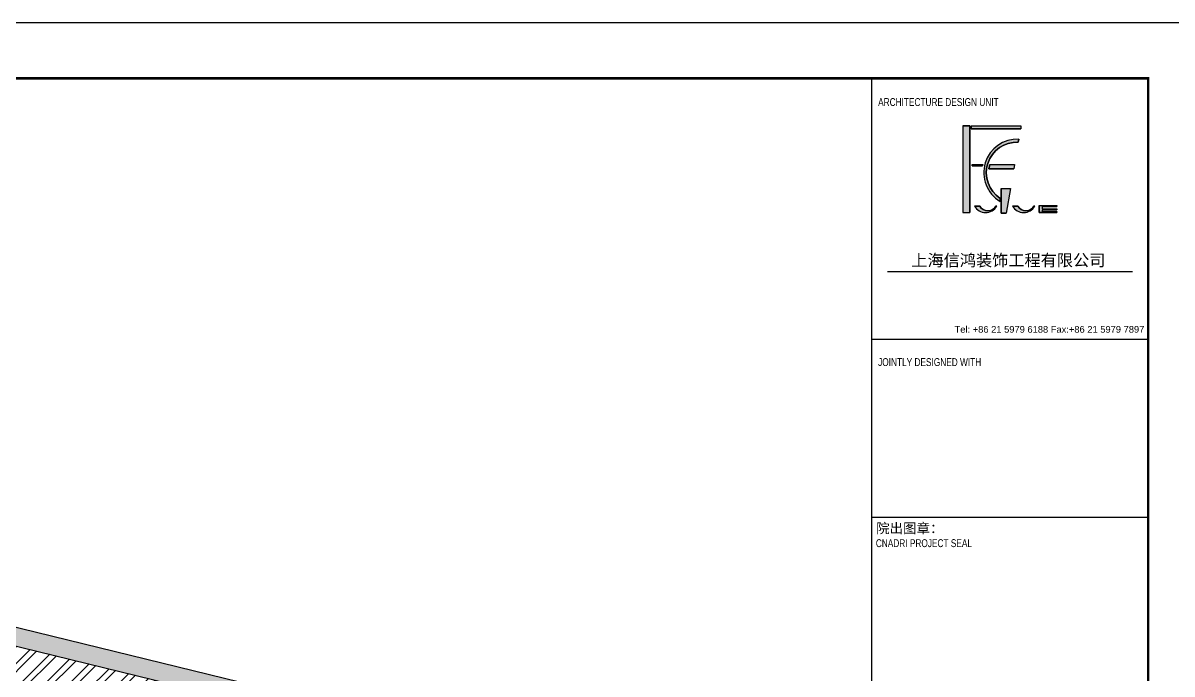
# Model space of a CAD drawing. Header units: millimetres. Extents: x 346472 to 732256, y -34068 to -15883.
# Drawn here: x 513568 to 526157, y -23015 to -15883 of the extents above; entities that cross this region are included whole.
import ezdxf

# ---------------------------------------------------------------- set-up
doc = ezdxf.new("R2010")
doc.units = ezdxf.units.MM
doc.header["$LTSCALE"] = 7
doc.layers.add('EA7 CEILING', color=251, linetype='Continuous', lineweight=9)
for name, color, linetype in [('WALL', 7, 'Continuous'), ('walls', 7, 'Continuous'), ('图框', 9, 'Continuous')]:
    doc.layers.add(name, color=color, linetype=linetype)
doc.styles.add('ARIAL', font='Arial.ttf')
doc.styles.add('FUGUE', font='Arial.ttf')
doc.styles.add('图签-黑体', font='')
doc.styles.get('图签-黑体').set_extended_font_data('SimHei')

msp = doc.modelspace()

# ---------------------------------------------------------------- hatches: boundary and pattern name
at = {"layer": 'EA7 CEILING', "linetype": 'ByBlock', "lineweight": 5}
h = msp.add_hatch(dxfattribs=at)
h.set_pattern_fill('ANSI32', color=253, scale=20)
h.set_pattern_definition([(45, (0, 0), (-134.7038418160373, 134.7038418160373), []), (45, (89.80260000000001, 0), (-134.7038418160373, 134.7038418160373), [])])
h.paths.add_polyline_path([(511567.4081065429, -23846.62213315529), (508567.4049643442, -23846.62213315529), (508567.4049643442, -23846.62370423), (508517.4081065429, -23846.62213325402), (508517.4065355423, -23846.62370427936), (508517.4065355461, -23846.62213315529), (507465.1203459087, -23846.62213325402), (507415.1218537101, -23846.62213325402), (507415.1218537101, -23886.85550627298), (507415.1234248342, -23886.85550627298), (507415.1234248342, -27896.62219793308), (507415.1219183568, -27896.62219793364), (507415.1321926939, -27946.39604691346, -0.01534868711274249), (511567.4081065429, -27950.436175543), (511567.4081065429, -27222.08816504442), (511067.4081065429, -27222.08816504442), (511047.4081065429, -27222.08816504442), (511047.4081065429, -26082.08816504442), (511067.4081065429, -26082.08816504442), (511567.4081065429, -26082.08816504442)])
h.paths.add_polyline_path([(515719.6958671772, -23846.62370423), (515669.699009376, -23846.62213325402), (515669.6958671772, -23846.62527550215), (515669.6958671772, -23846.62213325402), (514617.4049643332, -23846.62213325402), (514617.4049643332, -23846.62370423), (514567.4081065319, -23846.62213325402), (514567.4065355313, -23846.62370427936), (514567.4065355351, -23846.62213315529), (511567.4081065429, -23846.62213315529), (511567.4081065429, -26082.08816504442), (512087.4081065429, -26082.08816504442), (512087.4081065429, -27222.08816504442), (511567.4081065429, -27222.08816504442), (511567.4081065429, -27950.43617554301, -0.01537842926112036), (515719.6254973683, -28209.96468251264), (515719.6942969969, -28159.94725605492), (515719.6942969977, -28159.94725524599), (515719.6950841764, -25700.05020605773), (515719.6942961519, -25700.05020605776), (515719.6942961519, -25650.0486350571), (515719.6958671772, -25650.0486350571)])
h.paths.add_polyline_path([(512439.3080331737, -22450.3393710919), (511567.4081065429, -22236.94336449242), (511567.4081065429, -23196.62213325406), (512440.1290072874, -23196.62213325405)])
h.paths.add_polyline_path([(512439.3080331737, -22450.3393710919), (512440.1290072874, -23196.62213325405), (515488.4929544091, -23196.62213325402)])
h.paths.add_polyline_path([(511567.4081065429, -22236.94336449242), (508762.5659501798, -21550.46307354589), (508617.4081065429, -21550.46307354589), (508617.4081065429, -22456.62213325409), (508617.4081065428, -22483.88294541629, -0.3621334790255145), (509237.4081065429, -23176.62213325409), (508617.4080958349, -23176.62213325409), (508617.4080958349, -23196.62213325409), (511567.4081065429, -23196.62213325406)])
h.paths.add_polyline_path([(508537.4081065429, -22476.622133254), (508537.4081065429, -23176.62213325409), (509237.4081065429, -23176.62213325409, 0.3937649604472823)])
at = {"layer": 'walls', "true_color": 0x939598}
h = msp.add_hatch(color=252, dxfattribs=at)
h.dxf.hatch_style = 1
h.paths.add_polyline_path([(505836.3191245675, -18619.15271083463), (505558.7793774412, -18721.27317728571), (506240.1779317926, -20990.32738637186), (506530.9869728974, -27984.54896550072), (506730.7512386033, -27975.97967020656), (506440.0053406567, -20982.02036123522), (511567.4081065429, -22236.94336449242), (511567.4081065429, -22031.04030767902), (506487.5516535476, -20787.7541826799)])
h.paths.add_polyline_path([(511567.4081065429, -22031.04030767902), (511567.4081065429, -22236.94336449242), (518460.2254232633, -23923.94854098296), (518323.196409892, -24483.8244107468), (518304.5109226378, -24560.17011442012), (518401.6440096642, -24583.94328006362), (518498.7770778558, -24607.71652266336), (518702.03764861, -23777.22861019106)])
h.paths.add_polyline_path([(518255.1021326684, -25603.33065382376), (518291.9505555925, -25452.77430283723), (518097.6843815396, -25405.22797155026), (518013.2896246703, -25750.05050745041), (520402.7635991556, -26334.87024892306), (519871.4011275758, -28506.10764982167), (520078.9376154973, -28506.10764982167), (520648.9399999492, -26194.4221183986)])
h.paths.add_polyline_path([(520078.9376154973, -28506.10764982167), (519871.4011275758, -28506.10764982167), (519830.9163695433, -28671.53525434421), (520026.0415601284, -28720.63139428499)])
h.paths.add_polyline_path([(519831.5794715062, -28671.70209977646), (519809.3129596479, -28759.81046017976), (519785.7672091714, -28856.02239986499), (519784.6614537877, -28860.33223276419), (521188.1958420064, -29208.92985007786), (521238.7311727069, -29025.76052059289)])
at = {"layer": '图框'}
for points in [[(523940.3037416158, -17008.69759787137), (523866.2307852948, -17008.69759787137), (523866.2307852948, -17959.66588133264), (523940.3037416158, -17959.66588133264)], [(523957.3847672319, -17041.09064063604), (524499.4382777921, -17041.09064063604), (524499.4382777921, -17008.69759787137), (523957.3847672319, -17008.69759787137)], [(524472.3085779899, -17188.5089267299), (524478.5234995668, -17156.685472777, 0.7806010257462593), (524273.189650479, -17836.70141915373), (524273.189650478, -17803.99927160483, -0.7611327859154832)], [(523965.8342408811, -17447.2999484828), (524079.7091130841, -17447.2999484828), (524084.0409328954, -17431.50271261018), (523965.8342408811, -17431.50271261018)], [(524151.1408200435, -17482.05386265373), (524422.1938772806, -17482.05386265373), (524430.9604505402, -17431.50271261018), (524161.1422865043, -17431.50271261018)], [(524285.5927063101, -17696.88728986973), (524285.5927063101, -17965.74277415653), (524339.1670910453, -17965.74277415653), (524386.2892238605, -17696.88728986973)], [(524236.4676499572, -17888.70567046227), (524227.3754845475, -17888.70567046227, -0.6079339569580146), (524052.076858447, -17888.70567046248), (523991.9109616904, -17888.70567046227, 0.5844925179334711), (524236.4755665702, -17888.69161389342)], [(524653.7453214079, -17888.70567046227), (524644.6531559981, -17888.70567046227, -0.6079339569580133), (524469.3545298978, -17888.70567046248), (524409.188633141, -17888.70567046227, 0.5844925179334711), (524653.7532380209, -17888.69161389342)], [(524734.5968907828, -17895.06234421498), (524896.8396678898, -17895.06234421498), (524896.8396678898, -17881.62121013158), (524703.1169487964, -17881.62121013158), (524703.1169487964, -17959.0421448265), (524896.8396678898, -17959.0421448265), (524896.8396678898, -17947.75159160281), (524734.5968907828, -17947.75159160281), (524734.5968907828, -17928.93400388604), (524896.8396678898, -17928.93400388604), (524896.8396678898, -17917.64345066235), (524734.5968907828, -17917.64345066235)]]:
    msp.add_hatch(color=251, dxfattribs=at).paths.add_polyline_path(points, flags=0)

# ---------------------------------------------------------------- linework, layer by layer
at = {"layer": 'WALL', "elevation": 0.3192262054779487}
for points in [[(506487.5516535476, -20787.7541826799), (518702.03764861, -23777.22861019106)], [(506440.0053406567, -20982.02036123522), (518460.2251387677, -23923.94847135316)]]:
    msp.add_lwpolyline(points, dxfattribs=at)
at = {"layer": '图框', "color": 251}
for p, q in [((522866.0988674009, -16489.11946937584), (522866.0988673993, -33462.00669131242)), ((523039.2915946734, -18604.91922434339), (525723.778858511, -18604.91922434339)), ((522866.0988673993, -19346.7994604891), (525896.9715857836, -19346.7994604891)), ((522866.0988673993, -21295.2176365933), (525896.9715857836, -21295.2176365933))]:
    msp.add_line(p, q, dxfattribs=at)
at = {"layer": '图框', "color": 251, "linetype": 'Continuous'}
for p, q in [((523866.2307852948, -17008.69759787137), (523866.2307852948, -17959.66588133264)), ((523866.2307852948, -17008.69759787137), (523940.3037416158, -17008.69759787137)), ((523940.3037416158, -17008.69759787137), (523940.3037416158, -17959.66588133264)), ((523957.3847672319, -17008.69759787137), (523957.3847672319, -17041.09064063604)), ((523957.3847672319, -17008.69759787137), (524499.4382777921, -17008.69759787137)), ((523957.3847672319, -17041.09064063604), (524499.4382777921, -17041.09064063604)), ((524499.4382777921, -17008.69759787137), (524499.4382777921, -17041.09064063604)), ((524478.5234995668, -17156.685472777), (524472.3085779899, -17188.5089267299)), ((523965.8342408811, -17431.50271261018), (523965.8342408811, -17447.2999484828)), ((523965.8342408811, -17431.50271261018), (524084.0409328954, -17431.50271261018)), ((523965.8342408811, -17447.2999484828), (524079.7091130841, -17447.2999484828)), ((524084.0409328954, -17431.50271261018), (524079.7091130841, -17447.2999484828)), ((524161.1422865043, -17431.50271261018), (524151.1408200435, -17482.05386265373)), ((524151.1408200435, -17482.05386265373), (524422.1938772806, -17482.05386265373)), ((524161.1422865043, -17431.50271261018), (524430.9604505402, -17431.50271261018)), ((524430.9604505402, -17431.50271261018), (524422.1938772806, -17482.05386265373)), ((524285.5927063101, -17696.88728986973), (524285.5927063101, -17965.74277415653)), ((524285.5927063101, -17696.88728986973), (524386.2892238605, -17696.88728986973)), ((524386.2892238605, -17696.88728986973), (524339.1670910453, -17965.74277415653)), ((524273.189650478, -17803.99927160483), (524273.189650478, -17836.70141915306)), ((523866.2307852948, -17959.66588133264), (523940.3037416158, -17959.66588133264)), ((523991.9109616904, -17888.70567046227), (524052.076858447, -17888.70567046227)), ((524227.3754845475, -17888.70567046227), (524236.4676499572, -17888.70567046227)), ((524285.5927063101, -17965.74277415653), (524339.1670910453, -17965.74277415653)), ((524409.188633141, -17888.70567046227), (524469.3545298977, -17888.70567046227)), ((524644.6531559981, -17888.70567046227), (524653.7453214079, -17888.70567046227)), ((524703.1169487964, -17881.62121013158), (524703.1169487964, -17959.0421448265)), ((524703.1169487964, -17881.62121013158), (524896.8396678898, -17881.62121013158)), ((524703.1169487964, -17959.0421448265), (524896.8396678898, -17959.0421448265)), ((524734.5968907828, -17895.06234421498), (524734.5968907828, -17917.64345066235)), ((524734.5968907828, -17895.06234421498), (524896.8396678898, -17895.06234421498)), ((524734.5968907828, -17917.64345066235), (524896.8396678898, -17917.64345066235)), ((524734.5968907828, -17928.93400388604), (524734.5968907828, -17947.75159160281)), ((524734.5968907828, -17928.93400388604), (524896.8396678898, -17928.93400388604)), ((524734.5968907828, -17947.75159160281), (524896.8396678898, -17947.75159160281)), ((524896.8396678898, -17881.62121013158), (524896.8396678898, -17895.06234421498)), ((524896.8396678898, -17917.64345066235), (524896.8396678898, -17928.93400388604)), ((524896.8396678898, -17947.75159160281), (524896.8396678898, -17959.0421448265))]:
    msp.add_line(p, q, dxfattribs=at)
at = {"layer": '图框', "color": 251}
msp.add_lwpolyline([(500784.0261299685, -34068.18123549719), (526503.1461299685, -34068.18123549719), (526503.1461299685, -15882.94487186085), (500784.0261299685, -15882.94487186085)], close=True, dxfattribs=at)
at = {"layer": '图框', "color": 251, "const_width": 25.97890909088546}
msp.add_lwpolyline([(502082.9715813389, -16489.1194160532), (525896.9715857836, -16489.1194160532), (525896.9715857836, -33462.00669131242), (502082.9715813389, -33462.00669131242)], close=True, dxfattribs=at)
at = {"layer": '图框', "color": 251, "linetype": 'Continuous'}
for points in [[(523940.3037416158, -17008.69759787137), (523866.2307852948, -17008.69759787137), (523866.2307852948, -17959.66588133264), (523940.3037416158, -17959.66588133264)], [(523957.3847672319, -17041.09064063604), (523957.3847672319, -17008.69759787137), (524499.4382777921, -17008.69759787137), (524499.4382777921, -17041.09064063604)], [(523965.8342408811, -17447.2999484828), (523965.8342408811, -17431.50271261018), (524084.0409328954, -17431.50271261018), (524079.7091130841, -17447.2999484828)], [(524151.1408200435, -17482.05386265373), (524161.1422865043, -17431.50271261018), (524430.9604505402, -17431.50271261018), (524422.1938772806, -17482.05386265373)], [(524285.5927063101, -17696.88728986973), (524386.2892238605, -17696.88728986973), (524339.1670910453, -17965.74277415653), (524285.5927063101, -17965.74277415653)], [(524734.5968907828, -17895.06234421498), (524734.5968907828, -17917.64345066235), (524896.8396678898, -17917.64345066235), (524896.8396678898, -17928.93400388604), (524734.5968907828, -17928.93400388604), (524734.5968907828, -17947.75159160281), (524896.8396678898, -17947.75159160281), (524896.8396678898, -17959.0421448265), (524703.1169487964, -17959.0421448265), (524703.1169487964, -17881.62121013158), (524896.8396678898, -17881.62121013158), (524896.8396678898, -17895.06234421498)]]:
    msp.add_lwpolyline(points, close=True, dxfattribs=at)
for points in [[(524472.3085779899, -17188.5089267299), (524478.5234995668, -17156.685472777, 0.7806010257462593), (524273.189650479, -17836.70141915373), (524273.189650478, -17803.99927160483, -0.7611327859154832)], [(524236.4676499572, -17888.70567046227), (524227.3754845475, -17888.70567046227, -0.6079339569580146), (524052.076858447, -17888.70567046248), (523991.9109616904, -17888.70567046227, 0.5844925179334711), (524236.4755665702, -17888.69161389342)], [(524653.7453214079, -17888.70567046227), (524644.6531559981, -17888.70567046227, -0.6079339569580133), (524469.3545298978, -17888.70567046248), (524409.188633141, -17888.70567046227, 0.5844925179334711), (524653.7532380209, -17888.69161389342)]]:
    msp.add_lwpolyline(points, format="xyb", close=True, dxfattribs=at)
for centre, radius, start, end in [((524460.9373035685, -17522.38395156128), 366.121088811999, 87.24680519305862, 239.1493447156184), ((524457.7942483093, -17523.76727793363), 335.5723883401148, 87.52104352588911, 236.6248531896919), ((524114.1893058238, -17819.82965486572), 140.3420783956412, 209.3913604111439, 330.6152258399907), ((524139.7261714973, -17843.26030970679), 98.73035446277511, 207.4063229175207, 332.5936770824794), ((524531.4669772744, -17819.82965486572), 140.3420783956412, 209.3913604111439, 330.6152258399907), ((524557.003842948, -17843.26030970679), 98.73035446277466, 207.4063229175207, 332.5936770824794)]:
    msp.add_arc(centre, radius, start, end, dxfattribs=at)

# ---------------------------------------------------------------- texts
at = {"layer": '图框', "color": 251, "style": 'ARIAL', "width": 0.75}
for s, p in [('ARCHITECTURE DESIGN UNIT', (522937.2440834121, -16792.63211493089)), ('JOINTLY DESIGNED WITH', (522937.2440834121, -19641.13846965812)), ('CNADRI PROJECT SEAL', (522912.0577212939, -21624.5647050254))]:
    msp.add_text(s, height=86.59636338241012, dxfattribs=at).set_placement(p)
at = {"layer": '图框', "color": 251, "style": '图签-黑体'}
msp.add_text('院出图章：', height=108.2454542280126, dxfattribs=at).set_placement((522915.0639524022, -21472.13240527279))
at = {"layer": '图框', "color": 251, "insert": (524363.8238162012, -18489.951954159), "char_height": 129.8945454545454, "width": 3030.872718382941, "attachment_point": 5, "line_spacing_factor": 0.6685197746771157, "style": 'FUGUE'}
msp.add_mtext('{\\fSimSun|b0|i0|c134|p2;上海信鸿装饰工程有限公司}', dxfattribs=at)
at = {"layer": '图框', "color": 251, "insert": (523775.0732848473, -19277.11525770971), "char_height": 132.5597736959984, "attachment_point": 7, "line_spacing_factor": 0.6685197746771157, "style": 'FUGUE'}
msp.add_mtext('{\\H0.55168x;\\C7;Tel: +86 21 5979 6188 Fax:+86 21 5979 7897}', dxfattribs=at)

doc.saveas('drawing.dxf')
